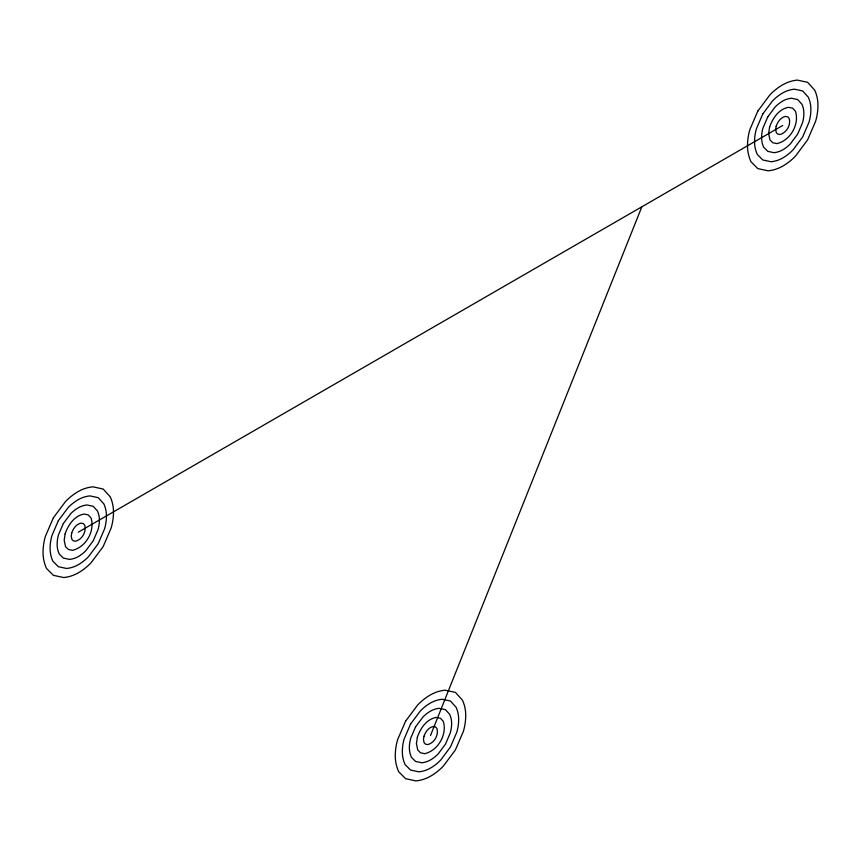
<?xml version="1.0" encoding="UTF-8"?>
<svg xmlns="http://www.w3.org/2000/svg" width="861" height="861" viewBox="0 0 861 861"><rect width="100%" height="100%" fill="white"/><g stroke="black" fill="none" stroke-linecap="round" stroke-linejoin="round"><path stroke-width="1.29" d="M430.5 735.542L641.843 206.801M78.276 532.184L782.724 125.458M65.124 533.831L64.188 540.31L65.554 546.681L68.31 549.436L72.432 550.33C85.799 547.327 95.151 531.129 91.072 518.053L88.231 514.921L84.109 514.039C74.261 515.771 68.202 525.016 65.124 533.831M71.7 533.002L71.226 536.242L71.915 539.427L73.293 540.805L75.359 541.257C82.043 539.75 86.713 531.657 84.669 525.113L83.259 523.553L81.192 523.111C76.263 523.972 73.239 528.6 71.7 533.002M417.359 737.188L416.412 743.667L417.779 750.039L420.534 752.794L424.667 753.687C438.034 750.684 447.376 734.487 443.297 721.41L440.466 718.278L436.333 717.396C426.486 719.129 420.426 728.374 417.359 737.188M423.924 736.359L423.451 739.61L424.139 742.785L425.517 744.162L427.583 744.614C434.267 743.108 438.938 735.014 436.893 728.471L435.483 726.91L433.417 726.469C428.498 727.33 425.463 731.958 423.924 736.359M769.583 127.116L768.636 133.595L770.014 139.956L772.769 142.722L776.891 143.604C790.258 140.601 799.611 124.414 795.521 111.338L792.69 108.206L788.568 107.313C778.71 109.056 772.661 118.291 769.583 127.116M776.159 126.287L775.686 129.527L776.364 132.712L777.741 134.09L779.808 134.531C786.491 133.035 791.162 124.942 789.128 118.398L787.707 116.838L785.641 116.386C780.723 117.257 777.687 121.875 776.159 126.287M53.371 517.795L45.407 536.295A56.923 56.923 0 0 0 43.05 552.514A38.594 38.594 0 0 0 46.483 568.421L53.371 575.32L63.682 577.548A36.345 36.345 0 0 0 78.276 572.856A56.923 56.923 0 0 0 91.137 562.696L103.18 546.563L111.134 528.062A56.923 56.923 0 0 0 113.491 511.843A36.345 36.345 0 0 0 110.262 496.862L103.18 489.037L92.859 486.82A36.345 36.345 0 0 0 78.276 491.513A56.923 56.923 0 0 0 65.414 501.662L53.371 517.795M58.344 520.679L51.983 535.477A45.536 45.536 0 0 0 50.099 548.446A30.878 30.878 0 0 0 52.844 561.178L58.344 566.689L66.598 568.475A29.08 29.08 0 0 0 78.276 564.719A45.536 45.536 0 0 0 88.565 556.593L98.197 543.678L104.568 528.88A45.536 45.536 0 0 0 106.452 515.911A29.08 29.08 0 0 0 103.869 503.922L98.197 497.669L89.942 495.893A29.08 29.08 0 0 0 78.276 499.638A45.536 45.536 0 0 0 67.987 507.764L58.344 520.679M63.327 523.553L58.559 534.649A34.149 34.149 0 0 0 57.138 544.378A23.15 23.15 0 0 0 59.194 553.924L63.327 558.068L69.515 559.402A21.805 21.805 0 0 0 78.276 556.583A34.149 34.149 0 0 0 85.992 550.491L93.214 540.805L97.993 529.709A34.149 34.149 0 0 0 99.402 519.979A21.805 21.805 0 0 0 97.465 510.993L93.214 506.3L87.026 504.966A21.805 21.805 0 0 0 78.276 507.775A34.149 34.149 0 0 0 70.559 513.866L63.327 523.553M405.596 721.163L397.631 739.664A56.923 56.923 0 0 0 395.274 755.872A38.594 38.594 0 0 0 398.708 771.779L405.596 778.678L415.906 780.905A36.345 36.345 0 0 0 430.5 776.213A56.923 56.923 0 0 0 443.361 766.064L455.404 749.92L463.369 731.419A56.923 56.923 0 0 0 465.726 715.2A36.345 36.345 0 0 0 462.486 700.219L455.404 692.395L445.094 690.178A36.345 36.345 0 0 0 430.5 694.87A56.923 56.923 0 0 0 417.639 705.019L405.596 721.163M410.579 724.036L404.207 738.835A45.536 45.536 0 0 0 402.324 751.804A30.878 30.878 0 0 0 405.068 764.536L410.579 770.046L418.833 771.833A29.08 29.08 0 0 0 430.5 768.077A45.536 45.536 0 0 0 440.789 759.951L450.421 747.047L456.793 732.237A45.536 45.536 0 0 0 458.676 719.269A29.08 29.08 0 0 0 456.093 707.279L450.421 701.026L442.167 699.25A29.08 29.08 0 0 0 430.5 702.996A45.536 45.536 0 0 0 420.211 711.121L410.579 724.036M415.551 726.91L410.783 738.006A34.149 34.149 0 0 0 409.362 747.735A23.15 23.15 0 0 0 411.429 757.282L415.551 761.425L421.75 762.76A21.805 21.805 0 0 0 430.5 759.94A34.149 34.149 0 0 0 438.217 753.849L445.449 744.162L450.217 733.066A34.149 34.149 0 0 0 451.638 723.337A21.805 21.805 0 0 0 449.69 714.35L445.449 709.658L439.25 708.323A21.805 21.805 0 0 0 430.5 711.132A34.149 34.149 0 0 0 422.783 717.224L415.551 726.91M757.82 111.08L749.866 129.581A56.923 56.923 0 0 0 747.509 145.8A38.594 38.594 0 0 0 750.932 161.707L757.82 168.605L768.141 170.822A36.345 36.345 0 0 0 782.724 166.13A56.923 56.923 0 0 0 795.586 155.981L807.629 139.837L815.593 121.336A56.923 56.923 0 0 0 817.95 105.128A36.345 36.345 0 0 0 814.721 90.147L807.629 82.322L797.318 80.095A36.345 36.345 0 0 0 782.724 84.787A56.923 56.923 0 0 0 769.863 94.936L757.82 111.08M762.803 113.953L756.432 128.763A45.536 45.536 0 0 0 754.548 141.731A30.878 30.878 0 0 0 757.293 154.453L762.803 159.974L771.058 161.75A29.08 29.08 0 0 0 782.724 158.004A45.536 45.536 0 0 0 793.013 149.879L802.656 136.964L809.017 122.165A45.536 45.536 0 0 0 810.901 109.196A29.08 29.08 0 0 0 808.318 97.207L802.656 90.954L794.402 89.167A29.08 29.08 0 0 0 782.724 92.923A45.536 45.536 0 0 0 772.435 101.049L762.803 113.953M767.786 116.838L763.007 127.934A34.149 34.149 0 0 0 761.598 137.663A23.15 23.15 0 0 0 763.653 147.209L767.786 151.342L773.974 152.677A21.805 21.805 0 0 0 782.724 149.868A34.149 34.149 0 0 0 790.441 143.776L797.673 134.09L802.441 122.994A34.149 34.149 0 0 0 803.862 113.265A21.805 21.805 0 0 0 801.925 104.267L797.673 99.575L791.485 98.24A21.805 21.805 0 0 0 782.724 101.06A34.149 34.149 0 0 0 775.008 107.151L767.786 116.838"/></g></svg>
